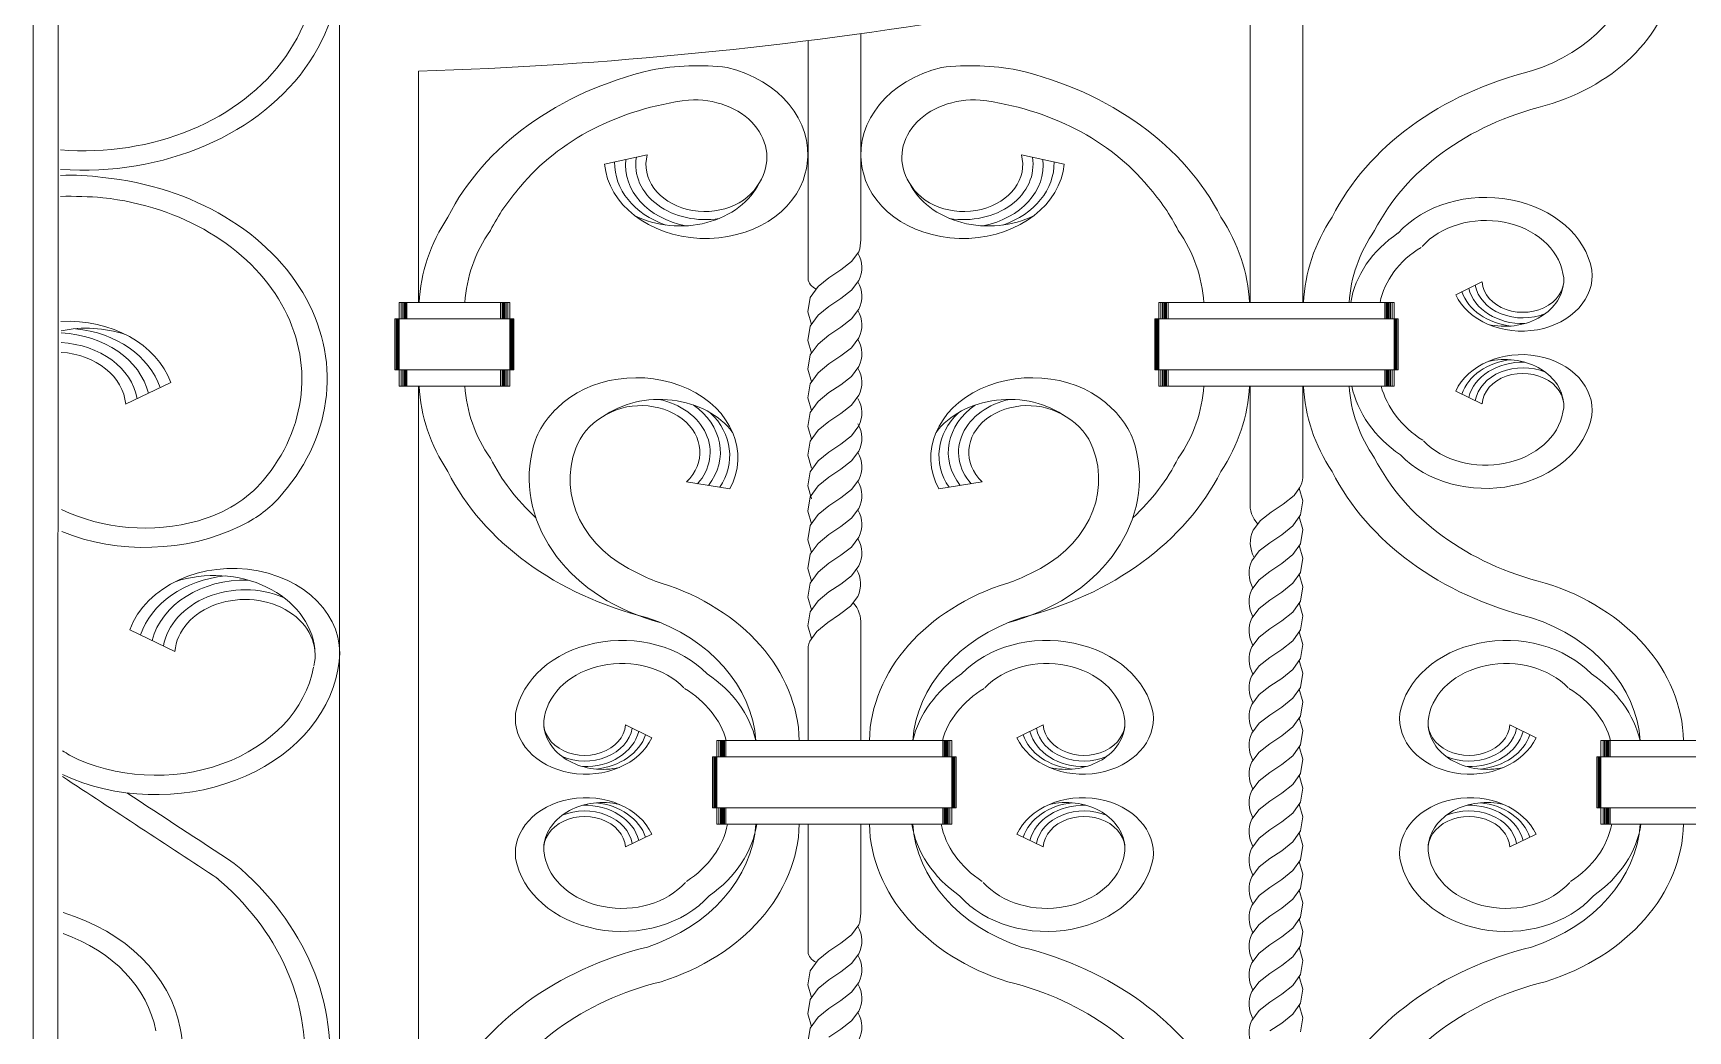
# Model space of a CAD drawing. Header units: inches. Extents: x 60.8 to 83.7, y 23.1 to 43.8.
# Drawn here: x 65.314 to 65.97, y 25.98 to 26.376 of the extents above; entities that cross this region are included whole.
import ezdxf

# ---------------------------------------------------------------- set-up
doc = ezdxf.new("R2010")
doc.units = ezdxf.units.IN
doc.header["$LTSCALE"] = 0.9
doc.header["$MEASUREMENT"] = 0

msp = doc.modelspace()

# ---------------------------------------------------------------- linework, layer by layer
at = {"lineweight": 9}
for p, q in [((65.31359, 26.56723), (65.31359, 24.77018)), ((65.32359, 26.56723), (65.32288, 24.77018)), ((65.81761, 26.26933), (65.81761, 26.41056)), ((65.79669, 26.26933), (65.79669, 26.40536)), ((65.43523, 26.3853), (65.43523, 25.73146)), ((65.6421, 26.29422), (65.6421, 26.37604)), ((65.62119, 26.37326), (65.62119, 26.27885)), ((65.4666, 26.36115), (65.4666, 26.26933)), ((65.54041, 26.32425), (65.55741, 26.32799)), ((65.72288, 26.32425), (65.70588, 26.32799)), ((65.63851, 26.28563), (65.64142, 26.28953)), ((65.64142, 26.28953), (65.64142, 26.28955)), ((65.62951, 26.27919), (65.63425, 26.28234)), ((65.63425, 26.28234), (65.63851, 26.28563)), ((65.6221, 26.27136), (65.62517, 26.27569)), ((65.62517, 26.27569), (65.62951, 26.27919)), ((65.63851, 26.27423), (65.64142, 26.27813)), ((65.64142, 26.27813), (65.64142, 26.27815)), ((65.87829, 26.27248), (65.88873, 26.27755)), ((65.45886, 26.26933), (65.45886, 26.23623)), ((65.45886, 26.26933), (65.50284, 26.26933)), ((65.45968, 26.26933), (65.45968, 26.26289)), ((65.46033, 26.26933), (65.46033, 26.26289)), ((65.46082, 26.26933), (65.46082, 26.26289)), ((65.46123, 26.26933), (65.46123, 26.26289)), ((65.46155, 26.26933), (65.46155, 26.26289)), ((65.4618, 26.26933), (65.4618, 26.26289)), ((65.46196, 26.26933), (65.46196, 26.26289)), ((65.49919, 26.26933), (65.49919, 26.26289)), ((65.49974, 26.26933), (65.49974, 26.26289)), ((65.49991, 26.26933), (65.49991, 26.26289)), ((65.50015, 26.26933), (65.50015, 26.26289)), ((65.50048, 26.26933), (65.50048, 26.26289)), ((65.50088, 26.26933), (65.50088, 26.26289)), ((65.50137, 26.26933), (65.50137, 26.26289)), ((65.50202, 26.26933), (65.50202, 26.26289)), ((65.50284, 26.26933), (65.50284, 26.23623)), ((65.50284, 26.26933), (65.50284, 26.26289)), ((65.62118, 26.26573), (65.6221, 26.27136)), ((65.62951, 26.26779), (65.63425, 26.27095)), ((65.63425, 26.27095), (65.63851, 26.27423)), ((65.76045, 26.26933), (65.85384, 26.26933)), ((65.85384, 26.26933), (65.76045, 26.26933)), ((65.76045, 26.26933), (65.76045, 26.23623)), ((65.76045, 26.26933), (65.76045, 26.26289)), ((65.76045, 26.26933), (65.76045, 26.26289)), ((65.76045, 26.26933), (65.76045, 26.23623)), ((65.76127, 26.26933), (65.76127, 26.26289)), ((65.76127, 26.26933), (65.76127, 26.26289)), ((65.76192, 26.26933), (65.76192, 26.26289)), ((65.76192, 26.26933), (65.76192, 26.26289)), ((65.76241, 26.26933), (65.76241, 26.26289)), ((65.76241, 26.26933), (65.76241, 26.26289)), ((65.76281, 26.26933), (65.76281, 26.26289)), ((65.76281, 26.26933), (65.76281, 26.26289)), ((65.76314, 26.26933), (65.76314, 26.26289)), ((65.76314, 26.26933), (65.76314, 26.26289)), ((65.76338, 26.26933), (65.76338, 26.26289)), ((65.76338, 26.26933), (65.76338, 26.26289)), ((65.76355, 26.26933), (65.76355, 26.26289)), ((65.76355, 26.26933), (65.76355, 26.26289)), ((65.7641, 26.26933), (65.7641, 26.26289)), ((65.7641, 26.26933), (65.7641, 26.26289)), ((65.8502, 26.26933), (65.8502, 26.26289)), ((65.8502, 26.26933), (65.8502, 26.26289)), ((65.85075, 26.26933), (65.85075, 26.26289)), ((65.85075, 26.26933), (65.85075, 26.26289)), ((65.85091, 26.26933), (65.85091, 26.26289)), ((65.85091, 26.26933), (65.85091, 26.26289)), ((65.85116, 26.26933), (65.85116, 26.26289)), ((65.85116, 26.26933), (65.85116, 26.26289)), ((65.85148, 26.26933), (65.85148, 26.26289)), ((65.85148, 26.26933), (65.85148, 26.26289)), ((65.85189, 26.26933), (65.85189, 26.26289)), ((65.85189, 26.26933), (65.85189, 26.26289)), ((65.85238, 26.26933), (65.85238, 26.26289)), ((65.85238, 26.26933), (65.85238, 26.26289)), ((65.85303, 26.26933), (65.85303, 26.26289)), ((65.85303, 26.26933), (65.85303, 26.26289)), ((65.85384, 26.26933), (65.85384, 26.23623)), ((65.85384, 26.26933), (65.85384, 26.26289)), ((65.85384, 26.26933), (65.85384, 26.26289)), ((65.85384, 26.26933), (65.85384, 26.23623)), ((65.45724, 26.26289), (65.45724, 26.24268)), ((65.45724, 26.26289), (65.50447, 26.26289)), ((65.45772, 26.26289), (65.45772, 26.24268)), ((65.45813, 26.26289), (65.45813, 26.24268)), ((65.45846, 26.26289), (65.45846, 26.24268)), ((65.45862, 26.26289), (65.45862, 26.24268)), ((65.50308, 26.26289), (65.50308, 26.24268)), ((65.50325, 26.26289), (65.50325, 26.24268)), ((65.50357, 26.26289), (65.50357, 26.24268)), ((65.50398, 26.26289), (65.50398, 26.24268)), ((65.50447, 26.26289), (65.50447, 26.24268)), ((65.62261, 26.26069), (65.62118, 26.26573)), ((65.6221, 26.25996), (65.62517, 26.26429)), ((65.62517, 26.26429), (65.62951, 26.26779)), ((65.63425, 26.25955), (65.63851, 26.26284)), ((65.63851, 26.26284), (65.64142, 26.26674)), ((65.64142, 26.26674), (65.64142, 26.26676)), ((65.75882, 26.26289), (65.85547, 26.26289)), ((65.85547, 26.26289), (65.75882, 26.26289)), ((65.75882, 26.26289), (65.75882, 26.24268)), ((65.75882, 26.26289), (65.75882, 26.24268)), ((65.75931, 26.26289), (65.75931, 26.24268)), ((65.75931, 26.26289), (65.75931, 26.24268)), ((65.75972, 26.26289), (65.75972, 26.24268)), ((65.75972, 26.26289), (65.75972, 26.24268)), ((65.76004, 26.26289), (65.76004, 26.24268)), ((65.76004, 26.26289), (65.76004, 26.24268)), ((65.76021, 26.26289), (65.76021, 26.24268)), ((65.76021, 26.26289), (65.76021, 26.24268)), ((65.85409, 26.26289), (65.85409, 26.24268)), ((65.85409, 26.26289), (65.85409, 26.24268)), ((65.85425, 26.26289), (65.85425, 26.24268)), ((65.85425, 26.26289), (65.85425, 26.24268)), ((65.85458, 26.26289), (65.85458, 26.24268)), ((65.85458, 26.26289), (65.85458, 26.24268)), ((65.85499, 26.26289), (65.85499, 26.24268)), ((65.85499, 26.26289), (65.85499, 26.24268)), ((65.85547, 26.26289), (65.85547, 26.24268)), ((65.85547, 26.26289), (65.85547, 26.24268)), ((65.62118, 26.25433), (65.6221, 26.25996)), ((65.62517, 26.2529), (65.62951, 26.2564)), ((65.62951, 26.2564), (65.63425, 26.25955)), ((65.63851, 26.25144), (65.64142, 26.25534)), ((65.64142, 26.25534), (65.64142, 26.25536)), ((65.62261, 26.24929), (65.62118, 26.25433)), ((65.6221, 26.24857), (65.62517, 26.2529)), ((65.63425, 26.24816), (65.63851, 26.25144)), ((65.45724, 26.24268), (65.50447, 26.24268)), ((65.45968, 26.24268), (65.45968, 26.23623)), ((65.46033, 26.24268), (65.46033, 26.23623)), ((65.46082, 26.24268), (65.46082, 26.23623)), ((65.46123, 26.24268), (65.46123, 26.23623)), ((65.46155, 26.24268), (65.46155, 26.23623)), ((65.4618, 26.24268), (65.4618, 26.23623)), ((65.46196, 26.24268), (65.46196, 26.23623)), ((65.49919, 26.24268), (65.49919, 26.23623)), ((65.49974, 26.24268), (65.49974, 26.23623)), ((65.49991, 26.24268), (65.49991, 26.23623)), ((65.50015, 26.24268), (65.50015, 26.23623)), ((65.50048, 26.24268), (65.50048, 26.23623)), ((65.50088, 26.24268), (65.50088, 26.23623)), ((65.50137, 26.24268), (65.50137, 26.23623)), ((65.50202, 26.24268), (65.50202, 26.23623)), ((65.50284, 26.24268), (65.50284, 26.23623)), ((65.62118, 26.24294), (65.6221, 26.24857)), ((65.62261, 26.2379), (65.62118, 26.24294)), ((65.62517, 26.2415), (65.62951, 26.245)), ((65.62951, 26.245), (65.63425, 26.24816)), ((65.63851, 26.24005), (65.64142, 26.24395)), ((65.64142, 26.24395), (65.64142, 26.24397)), ((65.75882, 26.24268), (65.85547, 26.24268)), ((65.85547, 26.24268), (65.75882, 26.24268)), ((65.76045, 26.24268), (65.76045, 26.23623)), ((65.76045, 26.24268), (65.76045, 26.23623)), ((65.76127, 26.24268), (65.76127, 26.23623)), ((65.76127, 26.24268), (65.76127, 26.23623)), ((65.76192, 26.24268), (65.76192, 26.23623)), ((65.76192, 26.24268), (65.76192, 26.23623)), ((65.76241, 26.24268), (65.76241, 26.23623)), ((65.76241, 26.24268), (65.76241, 26.23623)), ((65.76281, 26.24268), (65.76281, 26.23623)), ((65.76281, 26.24268), (65.76281, 26.23623)), ((65.76314, 26.24268), (65.76314, 26.23623)), ((65.76314, 26.24268), (65.76314, 26.23623)), ((65.76338, 26.24268), (65.76338, 26.23623)), ((65.76338, 26.24268), (65.76338, 26.23623)), ((65.76355, 26.24268), (65.76355, 26.23623)), ((65.76355, 26.24268), (65.76355, 26.23623)), ((65.7641, 26.24268), (65.7641, 26.23623)), ((65.7641, 26.24268), (65.7641, 26.23623)), ((65.8502, 26.24268), (65.8502, 26.23623)), ((65.8502, 26.24268), (65.8502, 26.23623)), ((65.85075, 26.24268), (65.85075, 26.23623)), ((65.85075, 26.24268), (65.85075, 26.23623)), ((65.85091, 26.24268), (65.85091, 26.23623)), ((65.85091, 26.24268), (65.85091, 26.23623)), ((65.85116, 26.24268), (65.85116, 26.23623)), ((65.85116, 26.24268), (65.85116, 26.23623)), ((65.85148, 26.24268), (65.85148, 26.23623)), ((65.85148, 26.24268), (65.85148, 26.23623)), ((65.85189, 26.24268), (65.85189, 26.23623)), ((65.85189, 26.24268), (65.85189, 26.23623)), ((65.85238, 26.24268), (65.85238, 26.23623)), ((65.85238, 26.24268), (65.85238, 26.23623)), ((65.85303, 26.24268), (65.85303, 26.23623)), ((65.85303, 26.24268), (65.85303, 26.23623)), ((65.85384, 26.24268), (65.85384, 26.23623)), ((65.85384, 26.24268), (65.85384, 26.23623)), ((65.36823, 26.23768), (65.35033, 26.22899)), ((65.45886, 26.23623), (65.50284, 26.23623)), ((65.4666, 26.23623), (65.4666, 25.92178)), ((65.62118, 26.23154), (65.6221, 26.23717)), ((65.6221, 26.23717), (65.62517, 26.2415)), ((65.62951, 26.23361), (65.63425, 26.23676)), ((65.63425, 26.23676), (65.63851, 26.24005)), ((65.76045, 26.23623), (65.85384, 26.23623)), ((65.85384, 26.23623), (65.76045, 26.23623)), ((65.79669, 26.1884), (65.79669, 26.23623)), ((65.81761, 26.19992), (65.81761, 26.23623)), ((65.62261, 26.2265), (65.62118, 26.23154)), ((65.6221, 26.22578), (65.62517, 26.23011)), ((65.62517, 26.23011), (65.62951, 26.23361)), ((65.63851, 26.22865), (65.64142, 26.23255)), ((65.64142, 26.23255), (65.64142, 26.23257)), ((65.87829, 26.23424), (65.88873, 26.22917)), ((65.62118, 26.22015), (65.6221, 26.22578)), ((65.62951, 26.22221), (65.63425, 26.22537)), ((65.63425, 26.22537), (65.63851, 26.22865)), ((65.62261, 26.21511), (65.62118, 26.22015)), ((65.6221, 26.21439), (65.62517, 26.21871)), ((65.62517, 26.21871), (65.62951, 26.22221)), ((65.63425, 26.2132), (65.63851, 26.21649)), ((65.63851, 26.21649), (65.64142, 26.22039)), ((65.64142, 26.22039), (65.64142, 26.22041)), ((65.62118, 26.20875), (65.6221, 26.21439)), ((65.62517, 26.20655), (65.62951, 26.21005)), ((65.62951, 26.21005), (65.63425, 26.2132)), ((65.63851, 26.20656), (65.64142, 26.21045)), ((65.64142, 26.21045), (65.64142, 26.21047)), ((65.62261, 26.20371), (65.62118, 26.20875)), ((65.6221, 26.20222), (65.62517, 26.20655)), ((65.62951, 26.20011), (65.63425, 26.20327)), ((65.63425, 26.20327), (65.63851, 26.20656)), ((65.59022, 26.19541), (65.57293, 26.19818)), ((65.62118, 26.19659), (65.6221, 26.20222)), ((65.62261, 26.19155), (65.62118, 26.19659)), ((65.6221, 26.19229), (65.62517, 26.19661)), ((65.62517, 26.19661), (65.62951, 26.20011)), ((65.63851, 26.19516), (65.64142, 26.19906)), ((65.64142, 26.19906), (65.64142, 26.19908)), ((65.67307, 26.19541), (65.69036, 26.19818)), ((65.62118, 26.18666), (65.6221, 26.19229)), ((65.62951, 26.18872), (65.63425, 26.19187)), ((65.63425, 26.19187), (65.63851, 26.19516)), ((65.81414, 26.19287), (65.8098, 26.18937)), ((65.81627, 26.19587), (65.81414, 26.19287)), ((65.81618, 26.19575), (65.81762, 26.19071)), ((65.81762, 26.19071), (65.8167, 26.18508)), ((65.62261, 26.18161), (65.62118, 26.18666)), ((65.6221, 26.18089), (65.62517, 26.18522)), ((65.62517, 26.18522), (65.62951, 26.18872)), ((65.63425, 26.18048), (65.63851, 26.18377)), ((65.63851, 26.18377), (65.64142, 26.18766)), ((65.64142, 26.18766), (65.64142, 26.18768)), ((65.80506, 26.18622), (65.80079, 26.18293)), ((65.8098, 26.18937), (65.80506, 26.18622)), ((65.8167, 26.18508), (65.81363, 26.18076)), ((65.81618, 26.18436), (65.81762, 26.17932)), ((65.62118, 26.17526), (65.6221, 26.18089)), ((65.62517, 26.17382), (65.62951, 26.17732)), ((65.62951, 26.17732), (65.63425, 26.18048)), ((65.80079, 26.18293), (65.79788, 26.17903)), ((65.79788, 26.17903), (65.79788, 26.17901)), ((65.80928, 26.17726), (65.80454, 26.1741)), ((65.81363, 26.18076), (65.80928, 26.17726)), ((65.81762, 26.17932), (65.8167, 26.17369)), ((65.62261, 26.17022), (65.62118, 26.17526)), ((65.6221, 26.1695), (65.62517, 26.17382)), ((65.63425, 26.16908), (65.63851, 26.17237)), ((65.63851, 26.17237), (65.64142, 26.17627)), ((65.64142, 26.17627), (65.64142, 26.17629)), ((65.80028, 26.17081), (65.79737, 26.16691)), ((65.80454, 26.1741), (65.80028, 26.17081)), ((65.8167, 26.17369), (65.81363, 26.16936)), ((65.81618, 26.17296), (65.81762, 26.16792)), ((65.62118, 26.16387), (65.6221, 26.1695)), ((65.62261, 26.15882), (65.62118, 26.16387)), ((65.62517, 26.16243), (65.62951, 26.16593)), ((65.62951, 26.16593), (65.63425, 26.16908)), ((65.63851, 26.16098), (65.64142, 26.16488)), ((65.64142, 26.16488), (65.64142, 26.16489)), ((65.79737, 26.16691), (65.79737, 26.1669)), ((65.80928, 26.16586), (65.80454, 26.16271)), ((65.81363, 26.16936), (65.80928, 26.16586)), ((65.81762, 26.16792), (65.8167, 26.16229)), ((65.62118, 26.15247), (65.6221, 26.1581)), ((65.6221, 26.1581), (65.62517, 26.16243)), ((65.62951, 26.15453), (65.63425, 26.15769)), ((65.63425, 26.15769), (65.63851, 26.16098)), ((65.80028, 26.15942), (65.79737, 26.15552)), ((65.80454, 26.16271), (65.80028, 26.15942)), ((65.81363, 26.15797), (65.80928, 26.15447)), ((65.8167, 26.16229), (65.81363, 26.15797)), ((65.81618, 26.16157), (65.81762, 26.15653)), ((65.62261, 26.14743), (65.62118, 26.15247)), ((65.6221, 26.14671), (65.62517, 26.15103)), ((65.62517, 26.15103), (65.62951, 26.15453)), ((65.638, 26.14886), (65.64091, 26.15276)), ((65.64091, 26.15276), (65.64091, 26.15277)), ((65.79737, 26.15552), (65.79737, 26.1555)), ((65.80454, 26.15131), (65.80028, 26.14802)), ((65.80928, 26.15447), (65.80454, 26.15131)), ((65.8167, 26.1509), (65.81363, 26.14657)), ((65.81618, 26.15017), (65.81762, 26.14513)), ((65.81762, 26.15653), (65.8167, 26.1509)), ((65.62118, 26.14108), (65.6221, 26.14671)), ((65.629, 26.14242), (65.63374, 26.14557)), ((65.63374, 26.14557), (65.638, 26.14886)), ((65.80028, 26.14802), (65.79737, 26.14412)), ((65.79737, 26.14412), (65.79737, 26.14411)), ((65.81363, 26.14657), (65.80928, 26.14307)), ((65.81762, 26.14513), (65.8167, 26.1395)), ((65.35199, 26.13958), (65.36989, 26.13089)), ((65.62261, 26.13604), (65.62118, 26.14108)), ((65.62253, 26.13592), (65.62465, 26.13891)), ((65.62465, 26.13891), (65.629, 26.14242)), ((65.6421, 26.14339), (65.6421, 26.09556)), ((65.80454, 26.13992), (65.80028, 26.13663)), ((65.80928, 26.14307), (65.80454, 26.13992)), ((65.8167, 26.1395), (65.81363, 26.13518)), ((65.81618, 26.13878), (65.81762, 26.13374)), ((65.62119, 26.13187), (65.62119, 26.09556)), ((65.80028, 26.13663), (65.79737, 26.13273)), ((65.79737, 26.13273), (65.79737, 26.13271)), ((65.80928, 26.13168), (65.80454, 26.12852)), ((65.81363, 26.13518), (65.80928, 26.13168)), ((65.81762, 26.13374), (65.8167, 26.12811)), ((65.80028, 26.12523), (65.79737, 26.12133)), ((65.80454, 26.12852), (65.80028, 26.12523)), ((65.8167, 26.12811), (65.81363, 26.12378)), ((65.81618, 26.12738), (65.81762, 26.12234)), ((65.79737, 26.12133), (65.79737, 26.12132)), ((65.80928, 26.12028), (65.80454, 26.11713)), ((65.81363, 26.12378), (65.80928, 26.12028)), ((65.81762, 26.12234), (65.8167, 26.11671)), ((65.80028, 26.11384), (65.79737, 26.10994)), ((65.80454, 26.11713), (65.80028, 26.11384)), ((65.81363, 26.11239), (65.80928, 26.10889)), ((65.8167, 26.11671), (65.81363, 26.11239)), ((65.81618, 26.11599), (65.81762, 26.11095)), ((65.81762, 26.11095), (65.8167, 26.10532)), ((65.79737, 26.10994), (65.79737, 26.10992)), ((65.80454, 26.10573), (65.80028, 26.10244)), ((65.80928, 26.10889), (65.80454, 26.10573)), ((65.8167, 26.10532), (65.81363, 26.10099)), ((65.81618, 26.10459), (65.81762, 26.09955)), ((65.55918, 26.09671), (65.54874, 26.10178)), ((65.70411, 26.09671), (65.71455, 26.10178)), ((65.80028, 26.10244), (65.79737, 26.09854)), ((65.79737, 26.09854), (65.79737, 26.09853)), ((65.81363, 26.10099), (65.80928, 26.09749)), ((65.81762, 26.09955), (65.8167, 26.09392)), ((65.91019, 26.09671), (65.89975, 26.10178)), ((65.58495, 26.08911), (65.58495, 26.09556)), ((65.67834, 26.09556), (65.58495, 26.09556)), ((65.58495, 26.06246), (65.58495, 26.09556)), ((65.58576, 26.08911), (65.58576, 26.09556)), ((65.58642, 26.08911), (65.58642, 26.09556)), ((65.5869, 26.08911), (65.5869, 26.09556)), ((65.58731, 26.08911), (65.58731, 26.09556)), ((65.58764, 26.08911), (65.58764, 26.09556)), ((65.58788, 26.08911), (65.58788, 26.09556)), ((65.58804, 26.08911), (65.58804, 26.09556)), ((65.5886, 26.08911), (65.5886, 26.09556)), ((65.67469, 26.08911), (65.67469, 26.09556)), ((65.67525, 26.08911), (65.67525, 26.09556)), ((65.67541, 26.08911), (65.67541, 26.09556)), ((65.67565, 26.08911), (65.67565, 26.09556)), ((65.67598, 26.08911), (65.67598, 26.09556)), ((65.67639, 26.08911), (65.67639, 26.09556)), ((65.67688, 26.08911), (65.67688, 26.09556)), ((65.67753, 26.08911), (65.67753, 26.09556)), ((65.67834, 26.08911), (65.67834, 26.09556)), ((65.67834, 26.06246), (65.67834, 26.09556)), ((65.80454, 26.09434), (65.80028, 26.09105)), ((65.80928, 26.09749), (65.80454, 26.09434)), ((65.8167, 26.09392), (65.81363, 26.0896)), ((65.81618, 26.0932), (65.81762, 26.08816)), ((66.02935, 26.09556), (65.93595, 26.09556)), ((65.93595, 26.08911), (65.93595, 26.09556)), ((65.93595, 26.06246), (65.93595, 26.09556)), ((65.93677, 26.08911), (65.93677, 26.09556)), ((65.93742, 26.08911), (65.93742, 26.09556)), ((65.93791, 26.08911), (65.93791, 26.09556)), ((65.93832, 26.08911), (65.93832, 26.09556)), ((65.93864, 26.08911), (65.93864, 26.09556)), ((65.93889, 26.08911), (65.93889, 26.09556)), ((65.93905, 26.08911), (65.93905, 26.09556)), ((65.9396, 26.08911), (65.9396, 26.09556)), ((65.67997, 26.08911), (65.58332, 26.08911)), ((65.58332, 26.0689), (65.58332, 26.08911)), ((65.58381, 26.0689), (65.58381, 26.08911)), ((65.58422, 26.0689), (65.58422, 26.08911)), ((65.58454, 26.0689), (65.58454, 26.08911)), ((65.5847, 26.0689), (65.5847, 26.08911)), ((65.67859, 26.0689), (65.67859, 26.08911)), ((65.67875, 26.0689), (65.67875, 26.08911)), ((65.67908, 26.0689), (65.67908, 26.08911)), ((65.67948, 26.0689), (65.67948, 26.08911)), ((65.67997, 26.0689), (65.67997, 26.08911)), ((65.80028, 26.09105), (65.79737, 26.08715)), ((65.79737, 26.08715), (65.79737, 26.08713)), ((65.80928, 26.0861), (65.80454, 26.08294)), ((65.81363, 26.0896), (65.80928, 26.0861)), ((65.81762, 26.08816), (65.8167, 26.08253)), ((66.03098, 26.08911), (65.93433, 26.08911)), ((65.93433, 26.0689), (65.93433, 26.08911)), ((65.93481, 26.0689), (65.93481, 26.08911)), ((65.93522, 26.0689), (65.93522, 26.08911)), ((65.93555, 26.0689), (65.93555, 26.08911)), ((65.93571, 26.0689), (65.93571, 26.08911)), ((65.80028, 26.07965), (65.79737, 26.07576)), ((65.80454, 26.08294), (65.80028, 26.07965)), ((65.81363, 26.0782), (65.80928, 26.0747)), ((65.8167, 26.08253), (65.81363, 26.0782)), ((65.81618, 26.08181), (65.81762, 26.07676)), ((65.79737, 26.07576), (65.79737, 26.07574)), ((65.80454, 26.07155), (65.80028, 26.06826)), ((65.80928, 26.0747), (65.80454, 26.07155)), ((65.81762, 26.07676), (65.8167, 26.07113)), ((65.67997, 26.0689), (65.58332, 26.0689)), ((65.58495, 26.06246), (65.58495, 26.0689)), ((65.58576, 26.06246), (65.58576, 26.0689)), ((65.58642, 26.06246), (65.58642, 26.0689)), ((65.5869, 26.06246), (65.5869, 26.0689)), ((65.58731, 26.06246), (65.58731, 26.0689)), ((65.58764, 26.06246), (65.58764, 26.0689)), ((65.58788, 26.06246), (65.58788, 26.0689)), ((65.58804, 26.06246), (65.58804, 26.0689)), ((65.5886, 26.06246), (65.5886, 26.0689)), ((65.67469, 26.06246), (65.67469, 26.0689)), ((65.67525, 26.06246), (65.67525, 26.0689)), ((65.67541, 26.06246), (65.67541, 26.0689)), ((65.67565, 26.06246), (65.67565, 26.0689)), ((65.67598, 26.06246), (65.67598, 26.0689)), ((65.67639, 26.06246), (65.67639, 26.0689)), ((65.67688, 26.06246), (65.67688, 26.0689)), ((65.67753, 26.06246), (65.67753, 26.0689)), ((65.67834, 26.06246), (65.67834, 26.0689)), ((65.80028, 26.06826), (65.79737, 26.06436)), ((65.81363, 26.06681), (65.80928, 26.06331)), ((65.8167, 26.07113), (65.81363, 26.06681)), ((65.81618, 26.07041), (65.81762, 26.06537)), ((65.81762, 26.06537), (65.8167, 26.05974)), ((66.03098, 26.0689), (65.93433, 26.0689)), ((65.93595, 26.06246), (65.93595, 26.0689)), ((65.93677, 26.06246), (65.93677, 26.0689)), ((65.93742, 26.06246), (65.93742, 26.0689)), ((65.93791, 26.06246), (65.93791, 26.0689)), ((65.93832, 26.06246), (65.93832, 26.0689)), ((65.93864, 26.06246), (65.93864, 26.0689)), ((65.93889, 26.06246), (65.93889, 26.0689)), ((65.93905, 26.06246), (65.93905, 26.0689)), ((65.9396, 26.06246), (65.9396, 26.0689)), ((65.55918, 26.05847), (65.54874, 26.0534)), ((65.67834, 26.06246), (65.58495, 26.06246)), ((65.62119, 26.06246), (65.62119, 26.01176)), ((65.6421, 26.06246), (65.6421, 26.02713)), ((65.70411, 26.05847), (65.71455, 26.0534)), ((65.79737, 26.06436), (65.79737, 26.06434)), ((65.80454, 26.06015), (65.80028, 26.05686)), ((65.80928, 26.06331), (65.80454, 26.06015)), ((65.8167, 26.05974), (65.81363, 26.05541)), ((65.81618, 26.05902), (65.81762, 26.05397)), ((65.91019, 26.05847), (65.89975, 26.0534)), ((66.02935, 26.06246), (65.93595, 26.06246)), ((65.80028, 26.05686), (65.79737, 26.05297)), ((65.79737, 26.05297), (65.79737, 26.05295)), ((65.80928, 26.05191), (65.80454, 26.04876)), ((65.81363, 26.05541), (65.80928, 26.05191)), ((65.81762, 26.05397), (65.8167, 26.04834)), ((65.80028, 26.04547), (65.79737, 26.04157)), ((65.80454, 26.04876), (65.80028, 26.04547)), ((65.8167, 26.04834), (65.81363, 26.04402)), ((65.81618, 26.04762), (65.81762, 26.04258)), ((65.79737, 26.04157), (65.79737, 26.04155)), ((65.80928, 26.04052), (65.80454, 26.03736)), ((65.81363, 26.04402), (65.80928, 26.04052)), ((65.81762, 26.04258), (65.8167, 26.03695)), ((65.80028, 26.03407), (65.79737, 26.03018)), ((65.80454, 26.03736), (65.80028, 26.03407)), ((65.81363, 26.03262), (65.80928, 26.02912)), ((65.8167, 26.03695), (65.81363, 26.03262)), ((65.81618, 26.03623), (65.81762, 26.03119)), ((65.79737, 26.03018), (65.79737, 26.03016)), ((65.80454, 26.02597), (65.80028, 26.02268)), ((65.80928, 26.02912), (65.80454, 26.02597)), ((65.8167, 26.02555), (65.81363, 26.02123)), ((65.81762, 26.03119), (65.8167, 26.02555)), ((65.63851, 26.01854), (65.64142, 26.02243)), ((65.64142, 26.02243), (65.64142, 26.02245)), ((65.80028, 26.02268), (65.79737, 26.01878)), ((65.81363, 26.02123), (65.80928, 26.01773)), ((65.81618, 26.02483), (65.81762, 26.01979)), ((65.81762, 26.01979), (65.8167, 26.01416)), ((65.62951, 26.01209), (65.63425, 26.01525)), ((65.63425, 26.01525), (65.63851, 26.01854)), ((65.79737, 26.01878), (65.79737, 26.01876)), ((65.80454, 26.01457), (65.80028, 26.01129)), ((65.80928, 26.01773), (65.80454, 26.01457)), ((65.8167, 26.01416), (65.81363, 26.00983)), ((65.81618, 26.01344), (65.81762, 26.0084)), ((65.6221, 26.00427), (65.62517, 26.00859)), ((65.62517, 26.00859), (65.62951, 26.01209)), ((65.63425, 26.00385), (65.63851, 26.00714)), ((65.63851, 26.00714), (65.64142, 26.01104)), ((65.64142, 26.01104), (65.64142, 26.01106)), ((65.80028, 26.01129), (65.79737, 26.00739)), ((65.79737, 26.00739), (65.79737, 26.00737)), ((65.80928, 26.00633), (65.80454, 26.00318)), ((65.81363, 26.00983), (65.80928, 26.00633)), ((65.81762, 26.0084), (65.8167, 26.00277)), ((65.62118, 25.99864), (65.6221, 26.00427)), ((65.62517, 25.9972), (65.62951, 26.0007)), ((65.62951, 26.0007), (65.63425, 26.00385)), ((65.63851, 25.99575), (65.64142, 25.99965)), ((65.64142, 25.99965), (65.64142, 25.99966)), ((65.80028, 25.99989), (65.79737, 25.99599)), ((65.80454, 26.00318), (65.80028, 25.99989)), ((65.8167, 26.00277), (65.81363, 25.99844)), ((65.81618, 26.00204), (65.81762, 25.997)), ((65.62261, 25.9936), (65.62118, 25.99864)), ((65.62118, 25.98724), (65.6221, 25.99287)), ((65.6221, 25.99287), (65.62517, 25.9972)), ((65.63425, 25.99246), (65.63851, 25.99575)), ((65.79737, 25.99599), (65.79737, 25.99597)), ((65.80928, 25.99494), (65.80454, 25.99178)), ((65.81363, 25.99844), (65.80928, 25.99494)), ((65.81762, 25.997), (65.8167, 25.99137)), ((65.62261, 25.9822), (65.62118, 25.98724)), ((65.62517, 25.9858), (65.62951, 25.9893)), ((65.62951, 25.9893), (65.63425, 25.99246)), ((65.63851, 25.98435), (65.64142, 25.98825)), ((65.64142, 25.98825), (65.64142, 25.98827)), ((65.80028, 25.9885), (65.79737, 25.9846)), ((65.80454, 25.99178), (65.80028, 25.9885)), ((65.81363, 25.98704), (65.80928, 25.98354)), ((65.8167, 25.99137), (65.81363, 25.98704)), ((65.81618, 25.99065), (65.81762, 25.98561)), ((65.62118, 25.97585), (65.6221, 25.98148)), ((65.6221, 25.98148), (65.62517, 25.9858)), ((65.62951, 25.97791), (65.63425, 25.98106)), ((65.63425, 25.98106), (65.63851, 25.98435)), ((65.79737, 25.9846), (65.79737, 25.98458)), ((65.80928, 25.98354), (65.80454, 25.98039)), ((65.81762, 25.98561), (65.8167, 25.97998))]:
    msp.add_line(p, q, dxfattribs=at)
at = {"lineweight": 9, "extrusion": (0, 0, -1)}
for centre, major_axis, start_param, end_param in [((65.33343, 26.40225), (0.1016, 0), -0.690765, 1.659317), ((65.33349, 26.4023), (0.09196, 0), -0.657172, 1.669634), ((65.41532, 27.39472), (-1.30716, 0), 4.332138, 4.673148), ((65.8834, 26.41011), (0.06667, 0), 0.087, 1.185726), ((65.88649, 26.40657), (-0.07952, 0), 3.224333, 4.361136), ((65.59478, 26.2664), (-0.12551, 0), 0.380418, 1.28058), ((65.5775, 26.29991), (-0.08011, 0), 1.335985, 1.716563), ((65.57554, 26.32822), (-0.04556, 0), 1.873805, 3.250772), ((65.68775, 26.32822), (-0.04556, 0), -0.109179, 1.267787), ((65.68579, 26.29991), (0.08011, 0), 4.566622, 4.9472), ((65.66852, 26.2664), (-0.12551, 0), 1.861013, 2.761174), ((65.94578, 26.2664), (-0.12551, 0), 0.380418, 1.268707), ((65.58897, 26.27345), (0.09753, 0), 3.715326, 4.555595), ((65.57611, 26.32701), (-0.02875, 0), 1.488305, 3.59971), ((65.68719, 26.32701), (0.02875, 0), 2.683475, 4.79488), ((65.67433, 26.27345), (-0.09753, 0), 1.72759, 2.567859), ((65.94578, 26.2664), (-0.10733, 0), 0.380418, 1.268707), ((65.58026, 26.324), (0.0234, 0), 0.390861, 3.358858), ((65.5781, 26.32812), (-0.04302, 0), 3.049567, 3.360522), ((65.68519, 26.32812), (0.04302, 0), 2.922663, 3.233619), ((65.68303, 26.324), (-0.0234, 0), 2.924328, 5.892324), ((65.58055, 26.32662), (-0.04024, 0), 3.327748, 6.208674), ((65.57815, 26.32459), (0.03372, 0), 1.980308, 3.162041), ((65.58026, 26.324), (0.03155, 0), 1.816281, 3.2258), ((65.58026, 26.324), (-0.02748, 0), 4.503214, 6.423089), ((65.68274, 26.32662), (0.04024, 0), 0.074511, 2.955438), ((65.68303, 26.324), (0.02748, 0), -0.139904, 1.779972), ((65.68303, 26.324), (-0.03155, 0), 3.057386, 4.466904), ((65.68514, 26.32459), (0.03372, 0), -0.020449, 1.161285), ((65.32886, 26.26825), (-0.0653, 0), 1.503262, 1.762629), ((65.3284, 26.23897), (0.10193, 0), -1.443781, 0.628813), ((65.59478, 26.2664), (-0.10733, 0), 0.380418, 0.614127), ((65.57044, 26.32632), (-0.03361, 0), 3.501786, 5.281784), ((65.69285, 26.32632), (-0.03361, 0), 4.142994, 5.922992), ((65.66852, 26.2664), (0.10733, 0), -0.614127, -0.380418), ((65.32788, 26.20941), (0.12903, 0), 4.686032, 4.816645), ((65.3284, 26.23897), (0.09189, 0), -1.429822, 0.58636), ((65.89019, 26.27739), (-0.04258, 0), 0.619195, 2.998469), ((65.56704, 26.26643), (-0.10026, 0), 0.036611, 0.482989), ((65.69626, 26.26643), (-0.10026, 0), 2.658604, 3.104981), ((65.91804, 26.26643), (-0.10026, 0), 0.036611, 0.482989), ((65.89019, 26.27739), (-0.03101, 0), 0.619195, 2.998469), ((65.5675, 26.26652), (0.08255, 0), 3.184609, 3.643237), ((65.69579, 26.26652), (-0.08255, 0), 2.639948, 3.098576), ((65.9185, 26.26652), (-0.08255, 0), 0.043017, 0.501645), ((65.89108, 26.26387), (-0.05489, 0), 0.126108, 0.865728), ((65.62443, 26.28311), (0.01812, 0), -0.418478, 0.356149), ((65.61775, 26.29406), (-0.02436, 0), 3.133545, 3.378221), ((65.89125, 26.26405), (0.04351, 0), 3.295535, 4.052161), ((65.90451, 26.28014), (-0.02795, 0), 3.048495, 5.929422), ((65.62767, 26.27918), (-0.00649, 0), -1.056819, -0.064307), ((65.62443, 26.27172), (0.01812, 0), -0.418478, 0.356149), ((65.90495, 26.27834), (0.02191, 0), 1.537028, 2.946547), ((65.90495, 26.27834), (0.01908, 0), 1.082368, 3.002244), ((65.90495, 26.27834), (-0.01625, 0), 2.942465, 6.221198), ((65.89784, 26.27841), (0.02334, 0), 0.08094, 1.860939), ((65.9034, 26.27842), (-0.02342, 0), -1.440537, -0.258804), ((65.32739, 26.22832), (0.04251, 0), 4.64795, 6.001244), ((65.62443, 26.26032), (0.01812, 0), -0.418478, 0.356149), ((65.33472, 26.22752), (-0.04001, 0), 1.316836, 1.967706), ((65.32253, 26.22762), (0.03757, 0), 4.769528, 6.08814), ((65.32518, 26.22749), (0.04015, 0), -1.440537, -0.258804), ((65.32253, 26.22762), (-0.03271, 0), 1.636838, 3.002244), ((65.32253, 26.22762), (0.02786, 0), 4.790444, 6.221198), ((65.62443, 26.24893), (0.01812, 0), -0.418478, 0.356149), ((65.90451, 26.22658), (-0.02795, 0), 0.353764, 3.23469), ((65.5531, 26.20771), (-0.04024, 0), 0.670751, 3.53832), ((65.62443, 26.23753), (0.01812, 0), -0.418478, 0.356149), ((65.71019, 26.20771), (-0.04024, 0), -0.396728, 2.470841), ((65.9034, 26.2283), (0.02342, 0), 3.400397, 4.58213), ((65.90495, 26.22838), (0.02191, 0), 3.336638, 4.746157), ((65.90495, 26.22838), (-0.01908, 0), 0.139349, 2.059224), ((65.89784, 26.22831), (-0.02334, 0), 1.280654, 3.060652), ((65.56704, 26.23914), (0.10026, 0), 2.658604, 3.104981), ((65.5675, 26.23904), (0.08255, 0), 2.639948, 3.098576), ((65.69579, 26.23904), (0.08255, 0), 0.043017, 0.501645), ((65.69626, 26.23914), (0.10026, 0), 0.036611, 0.482989), ((65.91804, 26.23914), (0.10026, 0), 2.658604, 3.104981), ((65.9185, 26.23904), (0.08255, 0), 2.639948, 3.098576), ((65.89543, 26.24413), (0.05926, 0), 2.291301, 2.972346), ((65.89519, 26.24388), (0.04748, 0), 2.252214, 2.936616), ((65.90495, 26.22838), (-0.01625, 0), 0.061988, 3.34072), ((65.56228, 26.20435), (-0.03361, 0), 0.831432, 2.61143), ((65.55486, 26.20995), (-0.0234, 0), 0.8621, 3.830097), ((65.55486, 26.20995), (0.02748, 0), -1.308733, 0.611143), ((65.62443, 26.2255), (0.01812, 0), -0.418478, 0.356149), ((65.70101, 26.20435), (0.03361, 0), 3.671755, 5.451753), ((65.70843, 26.20995), (-0.02748, 0), -0.611143, 1.308733), ((65.70843, 26.20995), (-0.0234, 0), -0.688504, 2.279493), ((65.55665, 26.20449), (0.04556, 0), 3.298535, 3.833942), ((65.55684, 26.20577), (0.02875, 0), 3.402561, 4.070949), ((65.55486, 26.20995), (-0.03155, 0), 2.28752, 3.697039), ((65.5564, 26.20866), (-0.03372, 0), 2.451547, 3.63328), ((65.70689, 26.20866), (-0.03372, 0), -0.491688, 0.690046), ((65.70843, 26.20995), (0.03155, 0), 2.586147, 3.995665), ((65.70645, 26.20577), (0.02875, 0), -0.929357, -0.260968), ((65.70664, 26.20449), (-0.04556, 0), 2.449243, 2.984651), ((65.89019, 26.22933), (-0.04258, 0), 3.284716, 5.631437), ((65.89019, 26.22933), (-0.03101, 0), 3.284716, 5.631437), ((65.62443, 26.21543), (0.01812, 0), -0.418478, 0.356149), ((65.58714, 26.19979), (0.07662, 0), 1.892167, 3.312888), ((65.58117, 26.1991), (-0.05446, 0), -1.045289, 0.295309), ((65.62443, 26.20404), (0.01812, 0), -0.418478, 0.356149), ((65.67615, 26.19979), (-0.07662, 0), 2.970298, 4.391018), ((65.68213, 26.1991), (0.05446, 0), -0.295309, 1.045289), ((65.59478, 26.23916), (-0.10733, 0), -0.707027, -0.380418), ((65.66852, 26.23916), (0.10733, 0), 0.380418, 0.707027), ((65.94578, 26.23916), (0.10733, 0), 1.872886, 2.761174), ((65.36183, 26.2214), (-0.05176, 0), 3.727952, 4.370523), ((65.59478, 26.23916), (-0.12551, 0), -1.268707, -0.380418), ((65.62443, 26.19264), (0.01812, 0), -0.418478, 0.356149), ((65.66852, 26.23916), (0.12551, 0), 0.380418, 1.268707), ((65.80715, 26.19992), (0.01046, 0), 0, 0.51147), ((65.94578, 26.23916), (0.12551, 0), 1.872886, 2.761174), ((65.36897, 26.21562), (0.05176, 0), 0.628813, 1.026), ((65.81386, 26.18925), (-0.01721, 0), -0.605864, 0.062232), ((65.35796, 26.23), (-0.0633, 0), 4.370523, 5.261546), ((65.62443, 26.18125), (0.01812, 0), -0.418478, 0.356149), ((65.35796, 26.23), (0.07301, 0), 1.026, 2.039953), ((65.81488, 26.17405), (0.01812, 0), 2.723114, 3.497742), ((65.62443, 26.16985), (0.01812, 0), -0.418478, 0.356149), ((65.39283, 26.13022), (0.04251, 0), 3.423534, 6.479359), ((65.62392, 26.15773), (0.01812, 0), -0.418478, 0.356149), ((65.81437, 26.16194), (-0.01812, 0), -0.418478, 0.356149), ((65.39504, 26.12939), (-0.04015, 0), 0.258804, 1.440537), ((65.3977, 26.12952), (0.03757, 0), 3.336638, 4.746157), ((65.3855, 26.12942), (-0.04001, 0), 1.173886, 3.060652), ((65.58188, 26.19539), (0.05085, 0), 1.954565, 2.154787), ((65.53099, 26.09422), (-0.08676, 0), 1.946654, 3.122047), ((65.7323, 26.09422), (0.08676, 0), 3.161138, 4.336531), ((65.68141, 26.19539), (0.05085, 0), 0.986806, 1.187028), ((65.882, 26.09422), (-0.08676, 0), 1.946654, 3.122047), ((65.3977, 26.12952), (-0.03271, 0), 0.139349, 2.059224), ((65.3977, 26.12952), (-0.02786, 0), 0.061988, 3.34072), ((65.62493, 26.14254), (-0.01721, 0), 2.535729, 3.203825), ((65.81437, 26.15054), (-0.01812, 0), -0.418478, 0.356149), ((65.52974, 26.09275), (0.07084, 0), -1.169155, -0.050042), ((65.73355, 26.09275), (0.07084, 0), 3.191635, 4.310748), ((65.81437, 26.13915), (-0.01812, 0), -0.418478, 0.356149), ((65.88075, 26.09275), (0.07084, 0), -1.169155, -0.050042), ((65.54729, 26.10162), (-0.04258, 0), 0.143123, 2.489844), ((65.716, 26.10162), (-0.04258, 0), 0.651749, 2.998469), ((65.89829, 26.10162), (-0.04258, 0), 0.143123, 2.489844), ((65.63165, 26.13187), (-0.01046, 0), 0, 0.51147), ((65.81437, 26.12775), (0.01812, 0), 2.723114, 3.497742), ((65.36227, 26.1319), (0.0633, 0), 0.143123, 2.142133), ((65.54729, 26.10162), (-0.03101, 0), 0.143123, 2.489844), ((65.716, 26.10162), (-0.03101, 0), 0.651749, 2.998469), ((65.89829, 26.10162), (-0.03101, 0), 0.143123, 2.489844), ((65.36227, 26.1319), (-0.07301, 0), 3.284716, 5.243545), ((65.54471, 26.08777), (0.05661, 0), -0.871612, -0.174665), ((65.71858, 26.08777), (0.05661, 0), 3.316258, 4.013205), ((65.81437, 26.11636), (-0.01812, 0), -0.418478, 0.356149), ((65.89571, 26.08777), (-0.05661, 0), 2.269981, 2.966928), ((65.54487, 26.08804), (-0.04491, 0), 2.224676, 2.928559), ((65.71842, 26.08804), (0.04491, 0), 3.354626, 4.058509), ((65.89588, 26.08804), (0.04491, 0), -0.916917, -0.213033), ((65.53297, 26.10437), (-0.02795, 0), 3.495356, 6.376283), ((65.53253, 26.10258), (-0.01625, 0), 3.20358, 6.482313), ((65.73033, 26.10437), (0.02795, 0), -0.093098, 2.787829), ((65.73077, 26.10258), (0.01625, 0), -0.199128, 3.079605), ((65.81437, 26.10496), (0.01812, 0), 2.723114, 3.497742), ((65.88397, 26.10437), (-0.02795, 0), 3.495356, 6.376283), ((65.88353, 26.10258), (0.01625, 0), 0.061988, 3.34072), ((65.53964, 26.10264), (-0.02334, 0), 4.422247, 6.202245), ((65.53253, 26.10258), (-0.01908, 0), 3.280941, 5.200817), ((65.53253, 26.10258), (0.02191, 0), 0.195046, 1.604564), ((65.53408, 26.10265), (-0.02342, 0), 3.400397, 4.58213), ((65.72922, 26.10265), (-0.02342, 0), -1.440537, -0.258804), ((65.73077, 26.10258), (0.02191, 0), 1.537028, 2.946547), ((65.73077, 26.10258), (-0.01908, 0), 4.223961, 6.143837), ((65.72365, 26.10264), (0.02334, 0), 0.08094, 1.860939), ((65.81437, 26.09357), (-0.01812, 0), -0.418478, 0.356149), ((65.89064, 26.10264), (-0.02334, 0), 4.422247, 6.202245), ((65.88353, 26.10258), (-0.01908, 0), 3.280941, 5.200817), ((65.88353, 26.10258), (-0.02191, 0), 3.336638, 4.746157), ((65.88508, 26.10265), (-0.02342, 0), 3.400397, 4.58213), ((22.84489, -14.52608), (-66.62819, 0), 2.262141, 2.262195), ((65.81437, 26.08217), (0.01812, 0), 2.723114, 3.497742), ((22.84489, -14.52608), (66.61815, 0), -0.879327, -0.878123), ((22.84489, -14.52608), (66.62819, 0), -0.878954, -0.878123), ((65.53297, 26.05081), (-0.02795, 0), -0.093098, 2.787829), ((65.53964, 26.05255), (0.02334, 0), 3.222533, 5.002531), ((65.73033, 26.05081), (-0.02795, 0), 0.353764, 3.23469), ((65.72365, 26.05255), (-0.02334, 0), 1.280654, 3.060652), ((65.81437, 26.07078), (-0.01812, 0), -0.418478, 0.356149), ((65.88397, 26.05081), (-0.02795, 0), -0.093098, 2.787829), ((65.89064, 26.05255), (0.02334, 0), 3.222533, 5.002531), ((65.53253, 26.05261), (0.01625, 0), 2.942465, 6.221198), ((65.53253, 26.05261), (-0.01908, 0), 1.082368, 3.002244), ((65.53253, 26.05261), (0.02191, 0), 4.678621, 6.08814), ((65.53408, 26.05253), (0.02342, 0), -1.440537, -0.258804), ((65.72922, 26.05253), (-0.02342, 0), 0.258804, 1.440537), ((65.73077, 26.05261), (0.02191, 0), 3.336638, 4.746157), ((65.73077, 26.05261), (0.01908, 0), 3.280941, 5.200817), ((65.73077, 26.05261), (-0.01625, 0), 0.061988, 3.34072), ((65.88353, 26.05261), (-0.01625, 0), -0.199128, 3.079605), ((65.88353, 26.05261), (0.01908, 0), 4.223961, 6.143837), ((65.88353, 26.05261), (0.02191, 0), 4.678621, 6.08814), ((65.88508, 26.05253), (-0.02342, 0), 1.701055, 2.882789), ((65.52974, 26.06526), (-0.07084, 0), 3.191635, 4.310748), ((65.53099, 26.0638), (0.08676, 0), 0.019545, 1.194939), ((65.54378, 26.06782), (-0.04594, 0), 3.28953, 4.025643), ((65.54386, 26.06799), (-0.05741, 0), 3.263615, 3.986585), ((65.7323, 26.0638), (-0.08676, 0), -1.194939, -0.019545), ((65.71943, 26.06799), (0.05741, 0), 2.296601, 3.019571), ((65.73355, 26.06526), (-0.07084, 0), -1.169155, -0.050042), ((65.71951, 26.06782), (-0.04594, 0), -0.88405, -0.147937), ((65.81437, 26.05938), (-0.01812, 0), -0.418478, 0.356149), ((65.88075, 26.06526), (-0.07084, 0), 3.191635, 4.310748), ((65.882, 26.0638), (0.08676, 0), 0.019545, 1.194939), ((65.89479, 26.06782), (-0.04594, 0), 3.28953, 4.025643), ((65.89486, 26.06799), (-0.05741, 0), 3.263615, 3.986585), ((65.81437, 26.04799), (-0.01812, 0), -0.418478, 0.356149), ((65.29198, 25.97117), (0.13945, 0), -0.756235, 0.111455), ((65.29198, 25.97117), (0.13945, 0), -0.756235, 0.111455), ((65.54729, 26.05356), (0.04258, 0), 0.619195, 2.998469), ((65.54729, 26.05356), (-0.03101, 0), 3.760788, 6.140062), ((65.716, 26.05356), (-0.04258, 0), 3.284716, 5.66399), ((65.716, 26.05356), (0.03101, 0), 0.143123, 2.522398), ((65.89829, 26.05356), (-0.04258, 0), 3.760788, 6.140062), ((65.89829, 26.05356), (-0.03101, 0), 3.760788, 6.140062), ((65.29198, 25.97117), (-0.12941, 0), 2.385358, 3.210192), ((65.81437, 26.03659), (-0.01812, 0), -0.418478, 0.356149), ((65.29964, 25.97331), (-0.07301, 0), 1.932478, 2.998469), ((65.61775, 26.02697), (-0.02436, 0), 3.133545, 3.378221), ((65.81437, 26.0252), (0.01812, 0), 2.723114, 3.497742), ((65.29964, 25.97331), (-0.0633, 0), 1.991693, 2.998469), ((65.62443, 26.01602), (0.01812, 0), -0.418478, 0.356149), ((65.81437, 26.0138), (-0.01812, 0), -0.418478, 0.356149), ((65.59478, 25.91885), (-0.12551, 0), 0.380418, 1.268707), ((65.66852, 25.91885), (-0.12551, 0), 1.872886, 2.761174), ((65.94578, 25.91885), (-0.12551, 0), 0.380418, 1.268707), ((65.62767, 26.01209), (-0.00649, 0), -1.056819, -0.064307), ((65.62443, 26.00462), (0.01812, 0), -0.418478, 0.356149), ((65.81437, 26.00241), (0.01812, 0), 2.723114, 3.497742), ((65.59478, 25.91885), (0.10733, 0), 3.522011, 4.4103), ((65.66852, 25.91885), (0.10733, 0), -1.268707, -0.380418), ((65.94578, 25.91885), (-0.10733, 0), 0.380418, 1.268707), ((65.62443, 25.99323), (0.01812, 0), -0.418478, 0.356149), ((65.81437, 25.99101), (-0.01812, 0), -0.418478, 0.356149), ((65.62443, 25.98183), (0.01812, 0), -0.418478, 0.356149), ((65.33021, 25.97499), (-0.04251, 0), 2.945419, 4.816773), ((65.81437, 25.97962), (0.01812, 0), 2.723114, 3.497742)]:
    msp.add_ellipse(centre, major_axis=major_axis, ratio=0.79131, start_param=start_param, end_param=end_param, dxfattribs=at)

doc.saveas('drawing.dxf')
